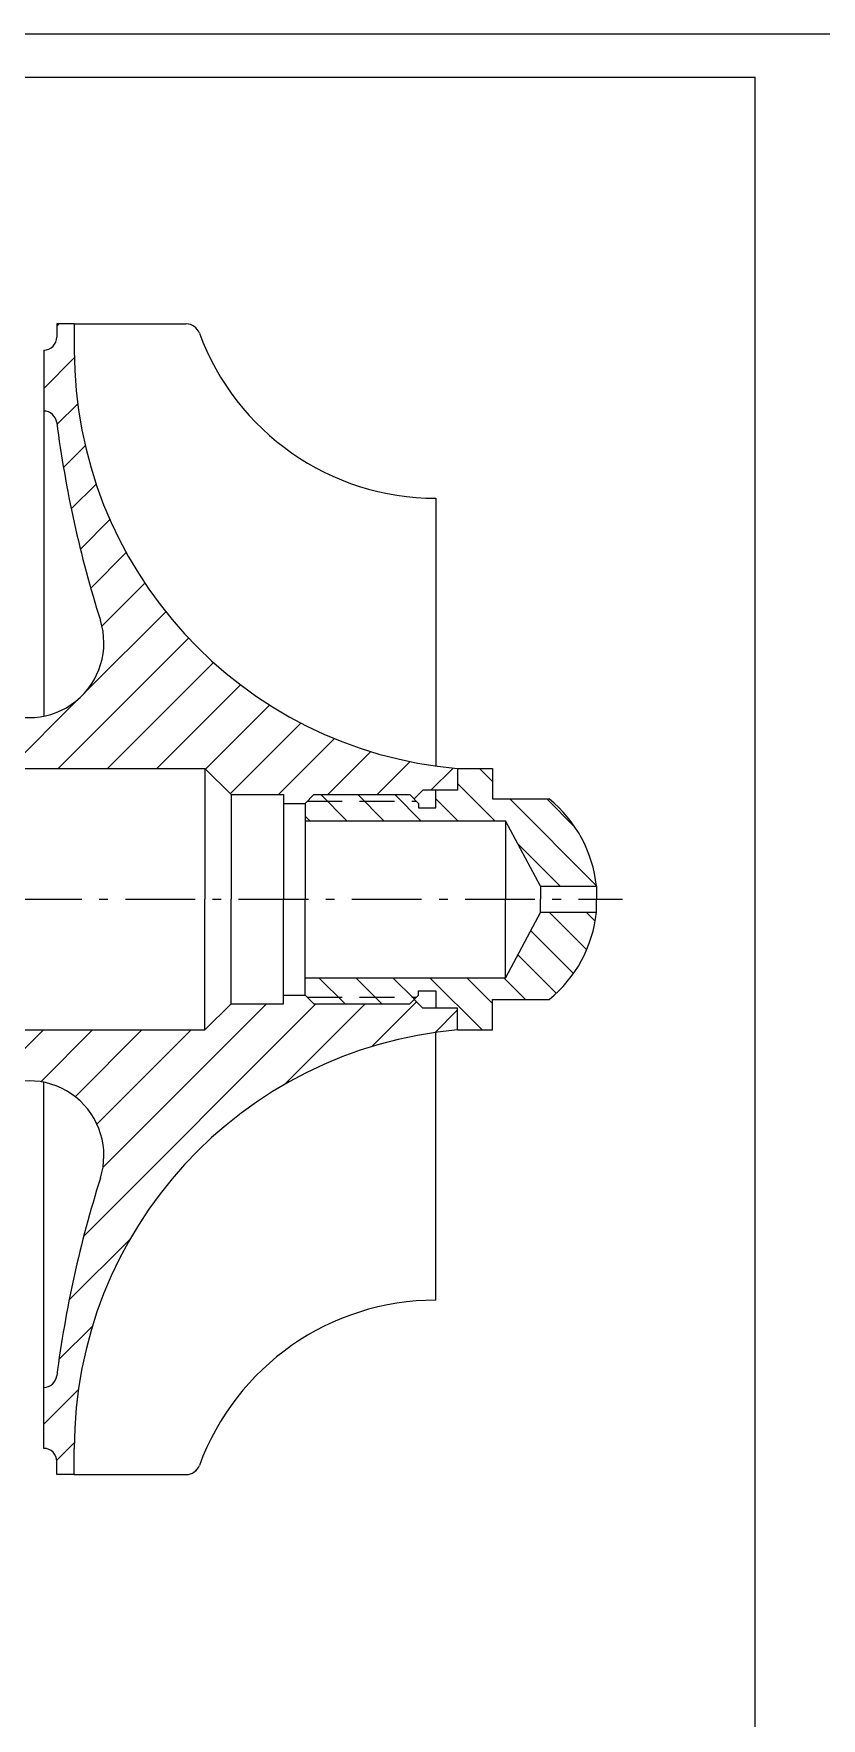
# Model space of a CAD drawing. Extents: x 0 to 841, y 0 to 594.
# Drawn here: x 122.2 to 212.6, y 400.7 to 594 of the extents above; entities that cross this region are included whole.
import ezdxf

# ---------------------------------------------------------------- set-up
doc = ezdxf.new("R2010")
doc.units = 0
doc.header["$MEASUREMENT"] = 0
for name, pattern in [('K5LT_AXLED', [13, 8, -2, 1, -2]), ('K5LT_BASIC', [0]), ('K5LT_DASHED', [6, 4, -2]), ('K5LT_THIN', [0])]:
    doc.linetypes.add(name, pattern=pattern)
doc.layers.add('LAYER0VIEW0', color=7, linetype='Continuous')
doc.layers.add('LAYER2VIEW0', color=7, linetype='Continuous')
pattern_1 = [(-45, (0, 0), (2.121320343559642, 2.121320343559643), [])]

# ---------------------------------------------------------------- blocks, each defined once
blk = doc.blocks.new('*S175')
at = {"layer": 'LAYER2VIEW0', "color": 7, "linetype": 'K5LT_THIN'}
blk.add_line((0, 594), (840.9999999999999, 594), dxfattribs=at)

msp = doc.modelspace()

# ---------------------------------------------------------------- hatches: boundary and pattern name
at = {"layer": 'LAYER0VIEW0'}
h = msp.add_hatch(dxfattribs=at)
h.set_pattern_fill('МЕТАЛЛ', color=256, style=0, pattern_type=0)
h.set_pattern_definition([(45, (0, 0), (-2.82842712474619, 2.82842712474619), [])])
edge = h.paths.add_edge_path()
edge.add_line((56.36720613452894, 509.7012212500706), (45.6224539113523, 509.7012212500706))
edge.add_line((45.6224539113523, 509.7012212500706), (46.25707896346262, 508.6036983706633))
edge.add_line((46.25707896346262, 508.6036983706633), (46.55425801384581, 507.4903878934064))
edge.add_line((46.55425801384581, 507.4903878934064), (46.48552845223909, 506.6024249161429))
edge.add_line((46.48552845223909, 506.6024249161429), (46.17609394540068, 505.7012212500706))
edge.add_line((46.17609394540068, 505.7012212500706), (97.86720613452894, 505.7012212500706))
edge.add_line((97.86720613452894, 505.7012212500706), (101.8672061345289, 509.7012212500706))
edge.add_line((101.8672061345289, 509.7012212500706), (141.8672061345289, 509.7012212500706))
edge.add_line((141.8672061345289, 509.7012212500706), (144.8672061345289, 506.7012212500706))
edge.add_line((144.8672061345289, 506.7012212500706), (150.8672061345289, 506.7012212500706))
edge.add_line((150.8672061345289, 506.7012212500706), (150.8672061345289, 505.7012212500706))
edge.add_line((150.8672061345289, 505.7012212500706), (153.3672061345289, 505.7012212500706))
edge.add_line((153.3672061345289, 505.7012212500706), (154.3672061345289, 506.7012212500706))
edge.add_line((154.3672061345289, 506.7012212500706), (165.3672061345289, 506.7012212500706))
edge.add_line((165.3672061345289, 506.7012212500706), (165.8672061345289, 506.2012212500706))
edge.add_line((165.8672061345289, 506.2012212500706), (166.8672061345289, 507.2012212500706))
edge.add_line((166.8672061345289, 507.2012212500706), (168.3672061345289, 507.2012212500706))
edge.add_line((168.3672061345289, 507.2012212500706), (170.8672061345289, 507.2012212500706))
edge.add_line((170.8672061345289, 507.2012212500706), (170.8672061345289, 509.7012212500704))
edge.add_arc((175.049024316347, 557.7012212500706), 48.1818181818183, 540, 625.0208941560015, ccw=False)
edge.add_line((126.8672061345289, 557.7012212500706), (126.8672061345289, 560.7012212500706))
edge.add_line((126.8672061345289, 560.7012212500706), (124.8672061345289, 560.7012212500706))
edge.add_line((124.8672061345289, 560.7012212500706), (124.8672061345289, 559.2012212500706))
edge.add_arc((123.3672061345289, 559.2012212500706), 1.5, 270, 360, ccw=False)
edge.add_line((123.3672061345289, 557.7012212500706), (123.3672061345289, 550.7012212500706))
edge.add_arc((123.3672061345289, 549.2012212500706), 1.5, 367.3685593231325, 450, ccw=False)
edge.add_arc((254.8148359653053, 566.1999451164909), 131.0422046037246, 187.3685593231337, 197.5429035896267)
edge.add_arc((121.6861716517703, 524.115014353519), 8.580081078862667, 239.7767129185531, 377.54290358962606, ccw=False)
edge.add_line((117.3672061345291, 516.7012212500706), (111.8672061345289, 516.7012212500706))
edge.add_line((111.8672061345289, 516.7012212500706), (108.8672061345289, 516.7012212500706))
edge.add_line((108.8672061345289, 516.7012212500706), (91.36720613452894, 516.7012212500706))
edge.add_line((91.36720613452894, 516.7012212500706), (91.36720613452894, 514.2012212500706))
edge.add_arc((89.36720613452894, 514.2012212500706), 2, 270, 360, ccw=False)
edge.add_line((89.36720613452894, 512.2012212500706), (76.36720613452894, 512.2012212500706))
edge.add_line((76.36720613452894, 512.2012212500706), (74.36720613452894, 512.2012212500706))
edge.add_line((74.36720613452894, 512.2012212500706), (60.36720613452894, 512.2012212500706))
edge.add_line((60.36720613452894, 512.2012212500706), (60.36720613452894, 509.7012212500706))
edge.add_line((60.36720613452894, 509.7012212500706), (56.36720613452894, 509.7012212500706))
edge = h.paths.add_edge_path()
edge.add_line((97.86720613452894, 483.7012212500706), (45.06881387730436, 483.7012212500706))
edge.add_line((45.06881387730436, 483.7012212500706), (44.75937937046604, 482.8000175839984))
edge.add_line((44.75937937046604, 482.8000175839984), (44.69064980885923, 481.9120546067348))
edge.add_line((44.69064980885923, 481.9120546067348), (44.98782885924243, 480.7987441294779))
edge.add_line((44.98782885924243, 480.7987441294779), (45.62245391135275, 479.7012212500706))
edge.add_line((45.62245391135275, 479.7012212500706), (60.36720613452894, 479.7012212500706))
edge.add_line((60.36720613452894, 479.7012212500706), (60.36720613452894, 477.2012212500706))
edge.add_line((60.36720613452894, 477.2012212500706), (74.36720613452894, 477.2012212500706))
edge.add_line((74.36720613452894, 477.2012212500706), (76.36720613452894, 477.2012212500706))
edge.add_line((76.36720613452894, 477.2012212500706), (89.36720613452894, 477.2012212500706))
edge.add_arc((89.36720613452894, 475.2012212500706), 2, 360, 450, ccw=False)
edge.add_line((91.36720613452894, 475.2012212500706), (91.36720613452894, 472.7012212500706))
edge.add_line((91.36720613452894, 472.7012212500706), (108.8672061345289, 472.7012212500706))
edge.add_line((108.8672061345289, 472.7012212500706), (111.8672061345289, 472.7012212500706))
edge.add_line((111.8672061345289, 472.7012212500706), (117.3672061345291, 472.7012212500706))
edge.add_arc((121.6861716517703, 465.2874281466222), 8.580081078862667, 342.45709641037394, 480.2232870814468, ccw=False)
edge.add_arc((254.8148359653053, 423.2024973836503), 131.0422046037246, 162.4570964103733, 172.6314406768664)
edge.add_arc((123.3672061345289, 440.2012212500706), 1.5, 630, 712.6314406768674, ccw=False)
edge.add_line((123.3672061345289, 438.7012212500706), (123.3672061345289, 431.7012212500706))
edge.add_arc((123.3672061345289, 430.2012212500706), 1.5, 360, 450, ccw=False)
edge.add_line((124.8672061345289, 430.2012212500706), (124.8672061345289, 428.7012212500706))
edge.add_line((124.8672061345289, 428.7012212500706), (126.8672061345289, 428.7012212500706))
edge.add_line((126.8672061345289, 428.7012212500706), (126.8672061345289, 431.7012212500706))
edge.add_arc((175.049024316347, 431.7012212500706), 48.1818181818183, 454.97910584399847, 540, ccw=False)
edge.add_line((170.8672061345289, 479.7012212500706), (170.8672061345289, 482.2012212500706))
edge.add_line((170.8672061345289, 482.2012212500706), (168.3672061345289, 482.2012212500706))
edge.add_line((168.3672061345289, 482.2012212500706), (166.8672061345289, 482.2012212500706))
edge.add_line((166.8672061345289, 482.2012212500706), (165.8672061345289, 483.2012212500706))
edge.add_line((165.8672061345289, 483.2012212500706), (165.3672061345289, 482.7012212500706))
edge.add_line((165.3672061345289, 482.7012212500706), (154.3672061345289, 482.7012212500706))
edge.add_line((154.3672061345289, 482.7012212500706), (153.3672061345289, 483.7012212500706))
edge.add_line((153.3672061345289, 483.7012212500706), (150.8672061345289, 483.7012212500706))
edge.add_line((150.8672061345289, 483.7012212500706), (150.8672061345289, 482.7012212500706))
edge.add_line((150.8672061345289, 482.7012212500706), (144.8672061345289, 482.7012212500706))
edge.add_line((144.8672061345289, 482.7012212500706), (141.8672061345289, 479.7012212500706))
edge.add_line((141.8672061345289, 479.7012212500706), (101.8672061345289, 479.7012212500706))
edge.add_line((101.8672061345289, 479.7012212500706), (97.86720613452894, 483.7012212500706))
h = msp.add_hatch(dxfattribs=at)
h.set_pattern_fill('МЕТАЛЛ', color=256, style=0, pattern_type=0)
h.set_pattern_definition(pattern_1)
edge = h.paths.add_edge_path()
edge.add_arc((172.0944788618019, 494.7012212500704), 14.77272727272708, 5.827768820387478, 51.11993034364863)
edge.add_line((181.3672061345289, 506.2012212500706), (174.8672061345289, 506.2012212500706))
edge.add_line((174.8672061345289, 506.2012212500706), (174.8672061345289, 509.7012212500706))
edge.add_line((174.8672061345289, 509.7012212500704), (170.8672061345289, 509.7012212500704))
edge.add_line((170.8672061345289, 509.7012212500704), (170.8672061345289, 507.2012212500706))
edge.add_line((170.8672061345289, 507.2012212500706), (168.3672061345289, 507.2012212500706))
edge.add_line((168.3672061345289, 507.2012212500706), (168.3672061345289, 505.2012212500706))
edge.add_line((168.3672061345289, 505.2012212500706), (166.3672061345289, 505.2012212500706))
edge.add_line((166.3672061345289, 505.2012212500706), (166.3672061345289, 505.7012212500706))
edge.add_line((166.3672061345289, 505.7012212500706), (165.3672061345289, 506.7012212500706))
edge.add_line((165.3672061345289, 506.7012212500706), (154.3672061345289, 506.7012212500706))
edge.add_line((154.3672061345289, 506.7012212500706), (153.3672061345289, 505.7012212500706))
edge.add_line((153.3672061345289, 505.7012212500706), (153.3672061345289, 503.7012212500706))
edge.add_line((153.3672061345289, 503.7012212500706), (176.3672061345289, 503.7012212500706))
edge.add_line((176.3672061345289, 503.7012212500706), (180.3672061345289, 496.2012212500706))
edge.add_line((180.3672061345289, 496.2012212500706), (186.7908549822737, 496.2012212500706))
h = msp.add_hatch(dxfattribs=at)
h.set_pattern_fill('МЕТАЛЛ', color=256, style=0, pattern_type=0)
h.set_pattern_definition(pattern_1)
edge = h.paths.add_edge_path()
edge.add_arc((172.0944788618019, 494.7012212500706), 14.77272727272708, 668.8800696563511, 714.1722311796125, ccw=False)
edge.add_line((181.3672061345289, 483.2012212500706), (174.8672061345289, 483.2012212500706))
edge.add_line((174.8672061345289, 483.2012212500706), (174.8672061345289, 479.7012212500706))
edge.add_line((174.8672061345289, 479.7012212500706), (170.8672061345289, 479.7012212500706))
edge.add_line((170.8672061345289, 479.7012212500706), (170.8672061345289, 482.2012212500706))
edge.add_line((170.8672061345289, 482.2012212500706), (168.3672061345289, 482.2012212500706))
edge.add_line((168.3672061345289, 482.2012212500706), (168.3672061345289, 484.2012212500706))
edge.add_line((168.3672061345289, 484.2012212500706), (166.3672061345289, 484.2012212500706))
edge.add_line((166.3672061345289, 484.2012212500706), (166.3672061345289, 483.7012212500706))
edge.add_line((166.3672061345289, 483.7012212500706), (165.3672061345289, 482.7012212500706))
edge.add_line((165.3672061345289, 482.7012212500706), (154.3672061345289, 482.7012212500706))
edge.add_line((154.3672061345289, 482.7012212500706), (153.3672061345289, 483.7012212500706))
edge.add_line((153.3672061345289, 483.7012212500706), (153.3672061345289, 485.7012212500706))
edge.add_line((153.3672061345289, 485.7012212500706), (176.3672061345289, 485.7012212500706))
edge.add_line((176.3672061345289, 485.7012212500706), (180.3672061345289, 493.2012212500706))
edge.add_line((180.3672061345289, 493.2012212500706), (186.7908549822737, 493.2012212500706))

# ---------------------------------------------------------------- linework, layer by layer
at = {"layer": 'LAYER0VIEW0', "color": 5, "linetype": 'K5LT_BASIC'}
for p, q in [((20, 589), (204.9999999999999, 589)), ((204.9999999999999, 302), (204.9999999999999, 589)), ((126.8672061345289, 560.7012212500706), (124.8672061345289, 560.7012212500706)), ((124.8672061345289, 560.7012212500706), (124.8672061345289, 559.2012212500706)), ((126.8672061345289, 560.7012212500706), (126.8672061345289, 557.7012212500706)), ((126.8672061345289, 560.7012212500706), (139.7271991512896, 560.7012212500706)), ((123.3672061345289, 557.7012212500706), (123.3672061345289, 550.7012212500706)), ((123.3672061345289, 550.7012212500706), (123.3672061345289, 515.7012212500706)), ((168.3672061345289, 540.7012212500706), (168.3672061345289, 509.9849671107218)), ((101.8672061345289, 509.7012212500706), (141.8672061345289, 509.7012212500706)), ((141.8672061345289, 509.7012212500706), (141.8672061345289, 494.7012212500706)), ((141.8672061345289, 509.7012212500706), (144.8672061345289, 506.7012212500706)), ((170.8672061345289, 509.7012212500704), (174.8672061345289, 509.7012212500704)), ((170.8672061345289, 509.7012212500704), (170.8672061345289, 507.2012212500706)), ((174.8672061345289, 509.7012212500704), (174.8672061345289, 506.2012212500706)), ((144.8672061345289, 506.7012212500706), (144.8672061345289, 494.7012212500706)), ((144.8672061345289, 506.7012212500706), (150.8672061345289, 506.7012212500706)), ((150.8672061345289, 506.7012212500706), (150.8672061345289, 494.7012212500706)), ((153.3672061345289, 505.7012212500706), (154.3672061345289, 506.7012212500706)), ((154.3672061345289, 506.7012212500706), (165.3672061345289, 506.7012212500706)), ((165.3672061345289, 506.7012212500706), (166.3672061345289, 505.7012212500706)), ((166.8672061345289, 507.2012212500706), (165.8672061345289, 506.2012212500706)), ((168.3672061345289, 507.2012212500706), (166.8672061345289, 507.2012212500706)), ((170.8672061345289, 507.2012212500706), (168.3672061345289, 507.2012212500706)), ((168.3672061345289, 505.2012212500706), (168.3672061345289, 507.2012212500706)), ((150.8672061345289, 505.7012212500706), (153.3672061345289, 505.7012212500706)), ((153.3672061345289, 505.7012212500706), (153.3672061345289, 494.7012212500706)), ((166.3672061345289, 505.7012212500706), (166.3672061345289, 505.2012212500706)), ((166.3672061345289, 505.2012212500706), (168.3672061345289, 505.2012212500706)), ((174.8672061345289, 506.2012212500706), (181.3672061345289, 506.2012212500706)), ((153.3672061345289, 503.7012212500706), (176.3672061345289, 503.7012212500706)), ((180.3672061345289, 496.2012212500706), (176.3672061345289, 503.7012212500706)), ((176.3672061345289, 503.7012212500706), (176.3672061345289, 494.7012212500706)), ((180.3672061345289, 496.2012212500706), (186.7908549822737, 496.2012212500706)), ((180.3672061345289, 496.2012212500706), (180.3672061345289, 494.7012212500706)), ((186.7908549822735, 496.2012212500706), (186.7908549822735, 494.7012212500706)), ((141.8672061345289, 479.7012212500706), (141.8672061345289, 494.7012212500706)), ((144.8672061345289, 482.7012212500706), (144.8672061345289, 494.7012212500706)), ((150.8672061345289, 482.7012212500706), (150.8672061345289, 494.7012212500706)), ((153.3672061345289, 483.7012212500706), (153.3672061345289, 494.7012212500706)), ((176.3672061345289, 485.7012212500706), (176.3672061345289, 494.7012212500706)), ((180.3672061345289, 493.2012212500706), (176.3672061345289, 485.7012212500706)), ((180.3672061345289, 493.2012212500706), (180.3672061345289, 494.7012212500706)), ((180.3672061345289, 493.2012212500706), (186.7908549822737, 493.2012212500706)), ((186.7908549822735, 493.2012212500706), (186.7908549822735, 494.7012212500706)), ((153.3672061345289, 485.7012212500706), (176.3672061345289, 485.7012212500706)), ((150.8672061345289, 483.7012212500706), (153.3672061345289, 483.7012212500706)), ((153.3672061345289, 483.7012212500706), (154.3672061345289, 482.7012212500706)), ((165.3672061345289, 482.7012212500706), (166.3672061345289, 483.7012212500706)), ((166.8672061345289, 482.2012212500706), (165.8672061345289, 483.2012212500706)), ((166.3672061345289, 483.7012212500706), (166.3672061345289, 484.2012212500706)), ((166.3672061345289, 484.2012212500706), (168.3672061345289, 484.2012212500706)), ((168.3672061345289, 484.2012212500706), (168.3672061345289, 482.2012212500706)), ((174.8672061345289, 479.7012212500706), (174.8672061345289, 483.2012212500706)), ((174.8672061345289, 483.2012212500706), (181.3672061345289, 483.2012212500706)), ((141.8672061345289, 479.7012212500706), (144.8672061345289, 482.7012212500706)), ((144.8672061345289, 482.7012212500706), (150.8672061345289, 482.7012212500706)), ((154.3672061345289, 482.7012212500706), (165.3672061345289, 482.7012212500706)), ((168.3672061345289, 482.2012212500706), (166.8672061345289, 482.2012212500706)), ((170.8672061345289, 482.2012212500706), (168.3672061345289, 482.2012212500706)), ((170.8672061345289, 479.7012212500706), (170.8672061345289, 482.2012212500706)), ((101.8672061345289, 479.7012212500706), (141.8672061345289, 479.7012212500706)), ((168.3672061345289, 448.7012212500706), (168.3672061345289, 479.4174753894192)), ((170.8672061345289, 479.7012212500706), (174.8672061345289, 479.7012212500706)), ((123.3672061345289, 438.7012212500706), (123.3672061345289, 473.7012212500706)), ((123.3672061345289, 431.7012212500706), (123.3672061345289, 438.7012212500706)), ((126.8672061345289, 428.7012212500706), (126.8672061345289, 431.7012212500706)), ((124.8672061345289, 428.7012212500706), (124.8672061345289, 430.2012212500706)), ((126.8672061345289, 428.7012212500706), (124.8672061345289, 428.7012212500706)), ((126.8672061345289, 428.7012212500706), (139.7271991512896, 428.7012212500706))]:
    msp.add_line(p, q, dxfattribs=at)
at = {"layer": 'LAYER0VIEW0', "color": 7, "linetype": 'K5LT_DASHED'}
for p, q in [((153.6172061345289, 505.9512212500706), (166.1172061345289, 505.9512212500706)), ((153.6172061345289, 483.4512212500706), (166.1172061345289, 483.4512212500706))]:
    msp.add_line(p, q, dxfattribs=at)
at = {"layer": 'LAYER0VIEW0', "color": 7, "linetype": 'K5LT_AXLED'}
msp.add_line((41.73128365214097, 494.7012212500706), (189.7908549822736, 494.7012212500706), dxfattribs=at)
at = {"layer": 'LAYER0VIEW0', "color": 5, "linetype": 'K5LT_BASIC'}
for centre, radius, start, end in [((139.7271991512896, 559.1012212500707), 1.6, 20.14496879056297, 90), ((123.3672061345289, 559.2012212500706), 1.5, 270, 0), ((168.3672061345289, 569.6074712500708), 28.90625000000017, 200.1449687905581, 270), ((175.049024316347, 557.7012212500706), 48.1818181818183, 180, 265.0208941560015), ((123.3672061345289, 549.2012212500706), 1.5, 7.368559323132271, 90), ((254.8148359653053, 566.1999451164909), 131.0422046037246, 187.3685593231337, 197.5429035896267), ((121.6861716517703, 524.115014353519), 8.580081078862667, 239.776712918553, 17.54290358962612), ((172.0944788618019, 494.7012212500704), 14.77272727272708, 5.827768820387463, 51.11993034364836), ((172.0944788618019, 494.7012212500706), 14.77272727272708, 308.8800696563516, 354.1722311796125), ((175.049024316347, 431.7012212500706), 48.1818181818183, 94.97910584399845, 180), ((121.6861716517703, 465.2874281466222), 8.580081078862667, 342.4570964103739, 120.223287081447), ((254.8148359653053, 423.2024973836503), 131.0422046037246, 162.4570964103733, 172.6314406768664), ((168.3672061345289, 419.7949712500706), 28.90625000000017, 90, 159.855031209442), ((123.3672061345289, 440.2012212500706), 1.5, 270, 352.6314406768677), ((123.3672061345289, 430.2012212500706), 1.5, 0, 90), ((139.7271991512896, 430.3012212500705), 1.6, 270, 339.8550312094371)]:
    msp.add_arc(centre, radius, start, end, dxfattribs=at)

# ---------------------------------------------------------------- block references
at = {"layer": 'LAYER2VIEW0'}
msp.add_blockref('*S175', (0, 0), dxfattribs=at)

doc.saveas('drawing.dxf')
